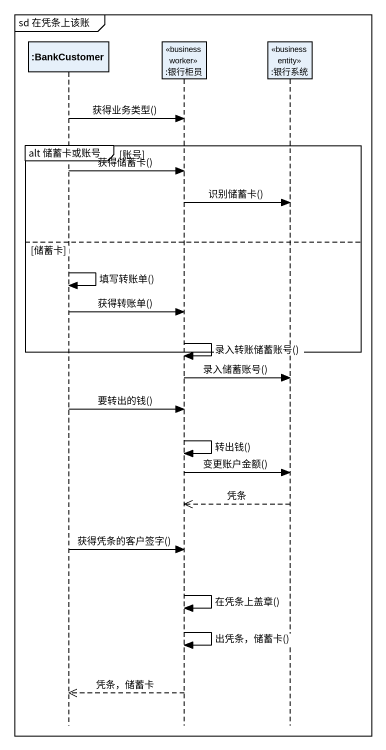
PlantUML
@startuml
mainframe sd 在凭条上该账
hide footbox
participant ":BankCustomer" as BankCustomer
participant ":银行柜员" as 银行柜员 <<business worker>>
participant ":银行系统" as 银行系统 <<business entity>>

BankCustomer -> 银行柜员 : 获得业务类型()
group alt 储蓄卡或账号 [账号]
  BankCustomer -> 银行柜员 : 获得储蓄卡()
  银行柜员 -> 银行系统 : 识别储蓄卡()
else 储蓄卡
  BankCustomer -> BankCustomer : 填写转账单()
  BankCustomer -> 银行柜员 : 获得转账单()
  银行柜员 -> 银行柜员 : 录入转账储蓄账号()
end
银行柜员 -> 银行系统 : 录入储蓄账号()
BankCustomer -> 银行柜员 : 要转出的钱()
银行柜员 -> 银行柜员 : 转出钱()
银行柜员 -> 银行系统 : 变更账户金额()
银行系统 -->> 银行柜员 : 凭条
BankCustomer -> 银行柜员 : 获得凭条的客户签字()
银行柜员 -> 银行柜员 : 在凭条上盖章()
银行柜员 -> 银行柜员 : 出凭条，储蓄卡()
银行柜员 -->> BankCustomer : 凭条，储蓄卡
@enduml
